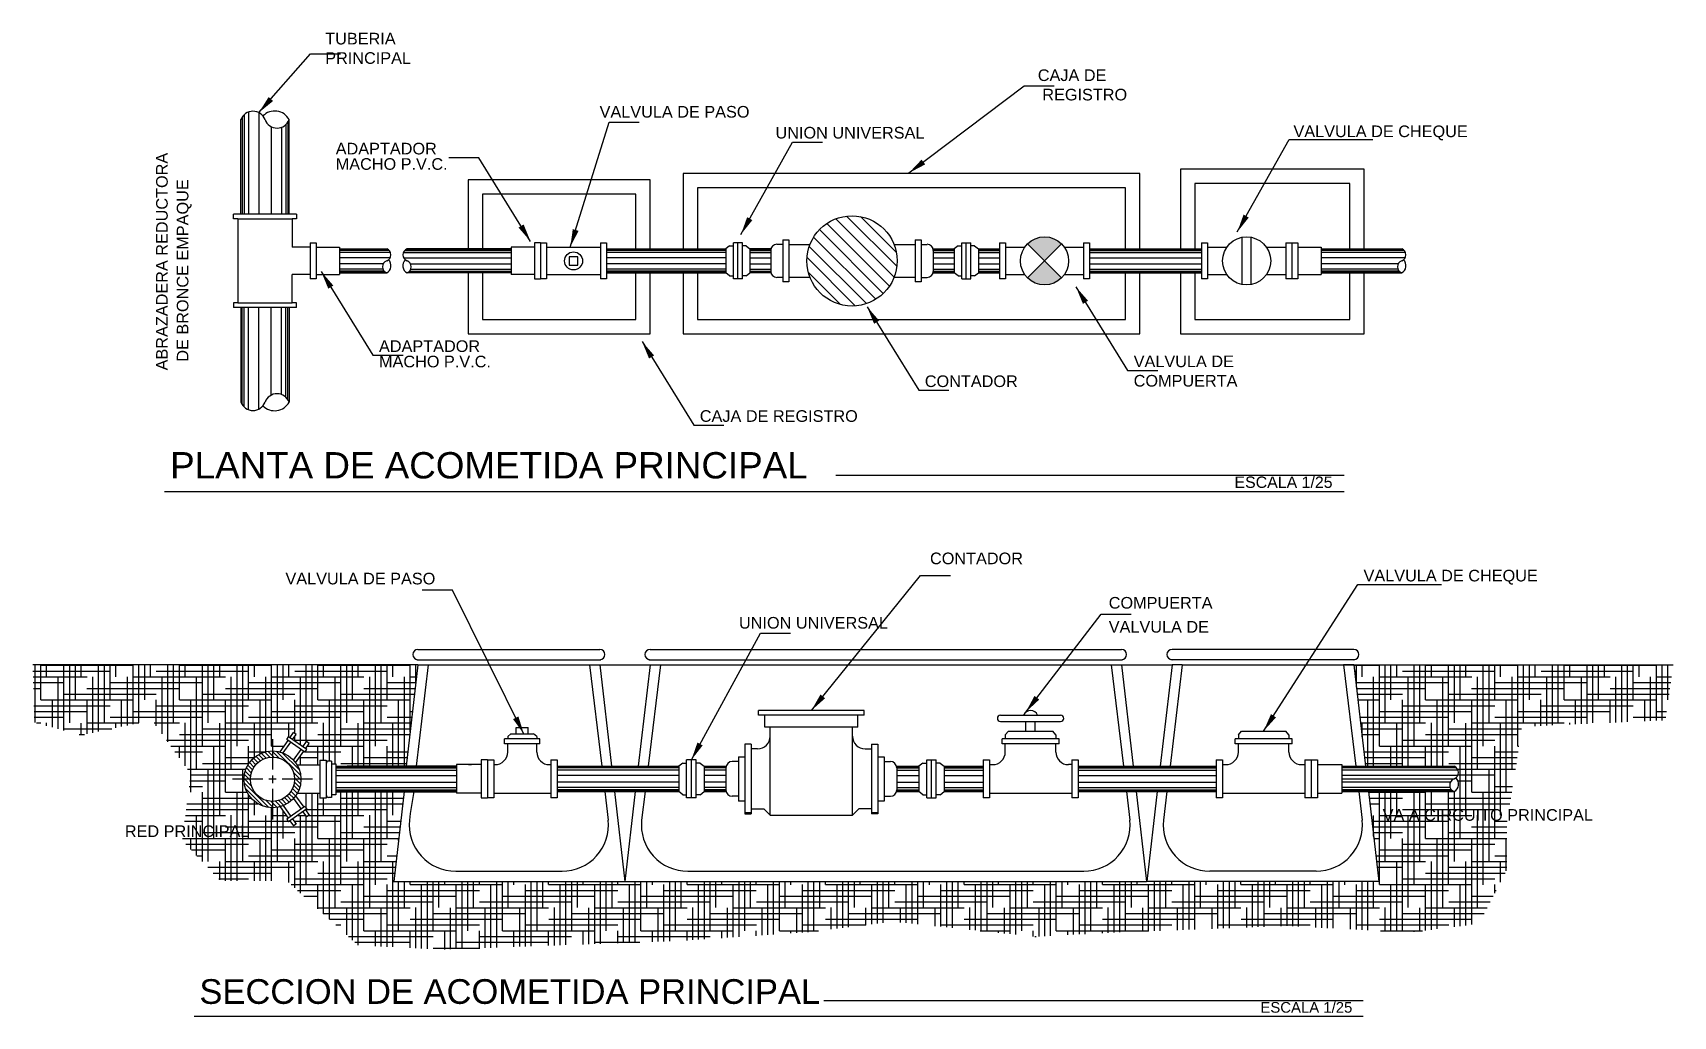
# Model space of a CAD drawing. Header units: inches. Extents: x -9 to 337, y -247 to 209.
# Drawn here: x 77.263 to 81.776, y -138.71 to -136.006 of the extents above; entities that cross this region are included whole.
import ezdxf

# ---------------------------------------------------------------- set-up
doc = ezdxf.new("R2010")
doc.units = ezdxf.units.IN
doc.header["$MEASUREMENT"] = 0
doc.linetypes.add('ACAD_ISO08W100', pattern=[36, 24, -3, 6, -3])
for name, color, linetype in [('ACCESORIOS', 4, 'Continuous'), ('ASCIURADO', 7, 'Continuous'), ('DET.AGUA', 4, 'Continuous'), ('INDICACIONES', 7, 'Continuous'), ('M', 3, 'Continuous'), ('TEXT', 2, 'Continuous'), ('TUBERIA', 3, 'Continuous')]:
    doc.layers.add(name, color=color, linetype=linetype)
doc.styles.add('ARIAL', font='arial.ttf', dxfattribs={"height": 0.14})
doc.styles.add('ROMANS', font='ROMANS.SHX')
doc.styles.add('SUBTITULOS', font='arial.ttf')
doc.dimstyles.new('80E12.5', dxfattribs={"dimtxt": 0.025, "dimasz": 0.05, "dimexe": 0.025, "dimexo": 0.025, "dimgap": 0.0075, "dimtad": 0, "dimtih": 1, "dimtoh": 1, "dimzin": 1, "dimdsep": 46, "dimtxsty": 'ROMANS', "dimblk": 'ARCHTICK', "dimcen": 0.025, "dimclrd": 1, "dimclre": 1, "dimclrt": 2, "dimaunit": 1, "dimazin": 0, "dimtfac": 1, "dimtmove": 1, "dimatfit": 2, "dimfxl": 1, "dimlwd": -1, "dimlwe": -1, "dimarcsym": 0})

# ---------------------------------------------------------------- blocks, each defined once
blk = doc.blocks.new('_ArchTick')
at = {"color": 0, "linetype": 'ByBlock', "const_width": 0.15}
blk.add_lwpolyline([(-0.5, -0.5), (0.5, 0.5)], dxfattribs=at)

msp = doc.modelspace()

# ---------------------------------------------------------------- hatches: boundary and pattern name
at = {"layer": 'ASCIURADO'}
h = msp.add_hatch(dxfattribs=at)
h.set_pattern_fill('ANSI31', color=1, scale=0.008276, style=0)
h.set_pattern_definition([(135, (276.820214, -387.78457), (0.0185800726, 0.0185800726), [])])
h.paths.add_polyline_path([(79.641, -136.633, 1), (79.3928, -136.633, 1)])
h = msp.add_hatch(color=256, dxfattribs=at)
h.paths.add_polyline_path([(80.0934, -136.5862), (80.0466, -136.633), (79.9997, -136.5862, -0.414214)])
h.paths.add_polyline_path([(79.9997, -136.6798), (80.0466, -136.633), (80.0934, -136.6798, -0.414214)])
h = msp.add_hatch(dxfattribs=at)
h.set_pattern_fill('ANSI31', color=1, scale=0.002611, style=0)
h.set_pattern_definition([(135, (287.328329, -399.107453), (0.00586118398, 0.00586118398), [])])
h.paths.add_polyline_path([(77.844, -138.0588, -1), (78.0007, -138.0588, -1)])
h.paths.add_polyline_path([(77.8614, -138.0588, -1), (77.9833, -138.0588, -1)], flags=16)
at = {"layer": 'M'}
h = msp.add_hatch(dxfattribs=at)
h.set_pattern_fill('HOUND', color=1, scale=0.01, style=0)
h.set_pattern_definition([(0, (-217.989966, -202.991526), (0.0635, 0.015875), [0.254, -0.127]), (90, (-217.989966, -202.991526), (-0.015875, -0.0635), [0.254, -0.127])])
h.paths.add_polyline_path([(81.1736, -138.0229, -0.582277), (81.1789, -138.0547, -0.504072), (81.1736, -138.0926), (80.9379, -138.0926), (80.9667, -138.3401), (80.3281, -138.3401), (79.9591, -138.3401), (78.892, -138.3401), (78.2562, -138.3401), (78.2848, -138.0946), (78.0966, -138.0946), (78.0966, -138.1014), (78.0844, -138.1014), (78.0844, -138.1087), (78.0773, -138.1087, -0.414214), (78.0703, -138.1016), (78.0703, -138.111), (78.0529, -138.111), (78.0529, -138.0979), (77.9902, -138.0979, -0.024129), (77.9861, -138.1043), (78.0082, -138.1358), (78.0117, -138.1333), (78.0167, -138.1405), (78.0132, -138.143), (78.0232, -138.1572), (78.016, -138.1622), (78.006, -138.1479), (77.9775, -138.1679), (77.9875, -138.1822), (77.9804, -138.1872), (77.9704, -138.1729), (77.9668, -138.1754), (77.9618, -138.1683), (77.9654, -138.1658), (77.9433, -138.1342, -0.496017), (77.844, -138.0588, -0.496017), (77.9433, -137.9833), (77.9654, -137.9517), (77.9618, -137.9493), (77.9668, -137.9421), (77.9704, -137.9446), (77.9804, -137.9304), (77.9875, -137.9354), (77.9775, -137.9496), (78.006, -137.9696), (78.016, -137.9553), (78.0232, -137.9603), (78.0132, -137.9746), (78.0167, -137.9771), (78.0117, -137.9842), (78.0082, -137.9817), (77.9861, -138.0132, -0.024129), (77.9902, -138.0196), (78.0529, -138.0196), (78.0529, -138.0065), (78.0703, -138.0065), (78.0703, -138.0159, -0.414214), (78.0773, -138.0089), (78.0844, -138.0089), (78.0844, -138.0161), (78.0966, -138.0161), (78.0966, -138.0229), (78.2902, -138.0229), (78.3227, -137.7441), (77.2629, -137.7441), (77.2669, -137.9022), (77.3966, -137.9375), (77.5912, -137.8963), (77.6974, -138.0436), (77.6738, -138.2263), (77.78, -138.3383), (77.9628, -138.3383), (78.1574, -138.5151), (78.3874, -138.5269), (79.042, -138.5033), (79.3899, -138.4797), (79.6317, -138.4503), (80.0209, -138.4915), (80.2509, -138.4797), (80.7109, -138.462), (81.053, -138.4797), (81.2417, -138.4561), (81.3184, -138.3088), (81.3184, -138.1792), (81.3478, -137.9965), (81.3596, -137.914), (81.7548, -137.8963), (81.7764, -137.7441), (80.8974, -137.7441), (80.9298, -138.0229)])
h.paths.add_polyline_path([(77.3797, -138.2286), (77.8382, -138.2286), (77.8382, -138.1666), (77.3797, -138.1666)], flags=25)
h.paths.add_polyline_path([(80.9667, -138.1839), (81.7108, -138.1839), (81.7108, -138.1218), (80.9667, -138.1218)], flags=24)

# ---------------------------------------------------------------- linework, layer by layer
at = {"color": 1}
for p, q in [((77.9224, -137.9485), (77.9224, -138.0323)), ((77.8959, -138.0588), (77.8121, -138.0588)), ((77.9328, -138.0588), (77.9119, -138.0588)), ((77.9224, -138.0483), (77.9224, -138.0692)), ((78.0326, -138.0588), (77.9488, -138.0588)), ((77.9224, -138.0852), (77.9224, -138.169))]:
    msp.add_line(p, q, dxfattribs=at)
at = {"color": 1, "linetype": 'ACAD_ISO08W100'}
msp.add_line((80.8648, -138.0577), (81.1736, -138.0577), dxfattribs=at)
at = {"color": 2}
for points in [[(80.3089, -136.5999), (80.3089, -136.3924), (79.0523, -136.3924), (79.0523, -136.5999)], [(80.9265, -136.5999), (80.9265, -136.3806), (80.4206, -136.3806), (80.4206, -136.5999)], [(78.9611, -136.5999), (78.9611, -136.4101), (78.4611, -136.4101), (78.4611, -136.5999)], [(80.2695, -136.5999), (80.2695, -136.4318), (79.0917, -136.4318), (79.0917, -136.5999)], [(80.8871, -136.5999), (80.8871, -136.42), (80.46, -136.42), (80.46, -136.5999)], [(78.9217, -136.5999), (78.9217, -136.4495), (78.5005, -136.4495), (78.5005, -136.5999)], [(78.4611, -136.6661), (78.4611, -136.8332), (78.9611, -136.8332), (78.9611, -136.6661)], [(78.5005, -136.6661), (78.5005, -136.7938), (78.9217, -136.7938), (78.9217, -136.6661)], [(79.0523, -136.6661), (79.0523, -136.8332), (80.3089, -136.8332), (80.3089, -136.6661)], [(79.0917, -136.6661), (79.0917, -136.7938), (80.2695, -136.7938), (80.2695, -136.6661)], [(80.4206, -136.6661), (80.4206, -136.8332), (80.9265, -136.8332), (80.9265, -136.6661)], [(80.46, -136.6661), (80.46, -136.7938), (80.8871, -136.7938), (80.8871, -136.6661)]]:
    msp.add_lwpolyline(points, dxfattribs=at)
at = {"layer": 'ACCESORIOS'}
for p, q in [((77.9887, -136.5047), (77.8149, -136.5047)), ((77.8149, -136.5171), (77.8149, -136.5047)), ((77.8273, -136.5171), (77.8149, -136.5171)), ((77.8273, -136.5171), (77.8273, -136.7488)), ((77.9762, -136.5171), (77.9762, -136.5957)), ((77.9887, -136.5171), (77.9762, -136.5171)), ((77.9887, -136.5047), (77.9887, -136.5171)), ((79.3265, -136.575), (79.3265, -136.6909)), ((79.3265, -136.575), (79.3431, -136.575)), ((79.3431, -136.575), (79.3431, -136.6909)), ((79.6907, -136.575), (79.7072, -136.575)), ((79.6907, -136.575), (79.6907, -136.6909)), ((79.7072, -136.575), (79.7072, -136.6909)), ((80.5903, -136.6992), (80.5903, -136.5668)), ((80.6151, -136.6992), (80.6151, -136.5668)), ((78.0259, -136.5957), (77.9762, -136.5957)), ((78.0259, -136.5833), (78.0425, -136.5833)), ((78.0259, -136.5833), (78.0259, -136.5957)), ((78.0425, -136.5833), (78.0425, -136.6826)), ((78.0425, -136.5957), (78.1065, -136.5957)), ((78.1065, -136.5957), (78.1065, -136.6702)), ((78.579, -136.5957), (78.579, -136.6702)), ((78.643, -136.5957), (78.579, -136.5957)), ((78.6596, -136.5833), (78.643, -136.5833)), ((78.643, -136.5833), (78.643, -136.6826)), ((78.6596, -136.5833), (78.6761, -136.5833)), ((78.6596, -136.5833), (78.6596, -136.6826)), ((78.6596, -136.5833), (78.6596, -136.6826)), ((78.6761, -136.5833), (78.6761, -136.6826)), ((78.6761, -136.5957), (78.8251, -136.5957)), ((78.8251, -136.5833), (78.8417, -136.5833)), ((78.8251, -136.5833), (78.8251, -136.6826)), ((78.8417, -136.5833), (78.8417, -136.6826)), ((79.1802, -136.5916), (79.1699, -136.5999)), ((79.1699, -136.5999), (79.1699, -136.6661)), ((79.1802, -136.5916), (79.1906, -136.5916)), ((79.1906, -136.6826), (79.1906, -136.5833)), ((79.2154, -136.5833), (79.1906, -136.5833)), ((79.203, -136.6826), (79.203, -136.5833)), ((79.2154, -136.6826), (79.2154, -136.5833)), ((79.2258, -136.5916), (79.2154, -136.5916)), ((79.2258, -136.5916), (79.2361, -136.5999)), ((79.2361, -136.5999), (79.2361, -136.6661)), ((79.2934, -136.604), (79.2934, -136.6619)), ((79.3265, -136.5875), (79.31, -136.5875)), ((79.3431, -136.5875), (79.4014, -136.5875)), ((79.6324, -136.5875), (79.6907, -136.5875)), ((79.7072, -136.5875), (79.7238, -136.5875)), ((79.7403, -136.604), (79.7403, -136.6619)), ((79.8086, -136.5916), (79.7983, -136.5999)), ((79.7983, -136.5999), (79.7983, -136.6661)), ((79.8086, -136.5916), (79.819, -136.5916)), ((79.819, -136.5833), (79.8438, -136.5833)), ((79.819, -136.6826), (79.819, -136.5833)), ((79.8314, -136.6826), (79.8314, -136.5833)), ((79.8438, -136.6826), (79.8438, -136.5833)), ((79.8541, -136.5916), (79.8438, -136.5916)), ((79.8541, -136.5916), (79.8645, -136.5999)), ((79.8645, -136.5999), (79.8645, -136.6661)), ((79.9224, -136.5833), (79.9224, -136.6826)), ((79.9224, -136.5833), (79.939, -136.5833)), ((79.939, -136.5833), (79.939, -136.6826)), ((79.939, -136.5957), (79.9918, -136.5957)), ((80.1013, -136.5957), (80.1541, -136.5957)), ((80.1541, -136.5833), (80.1541, -136.6826)), ((80.1541, -136.5833), (80.1707, -136.5833)), ((80.1707, -136.5833), (80.1707, -136.6826)), ((80.4786, -136.5833), (80.4951, -136.5833)), ((80.4786, -136.5833), (80.4786, -136.6826)), ((80.4951, -136.5833), (80.4951, -136.6826)), ((80.4951, -136.5957), (80.548, -136.5957)), ((80.6575, -136.5957), (80.7103, -136.5957)), ((80.7103, -136.5833), (80.7269, -136.5833)), ((80.7103, -136.5833), (80.7103, -136.6826)), ((80.7269, -136.5833), (80.7269, -136.6826)), ((80.7269, -136.5833), (80.7434, -136.5833)), ((80.7269, -136.5833), (80.7269, -136.6826)), ((80.7434, -136.5833), (80.7434, -136.6826)), ((80.7434, -136.5957), (80.8074, -136.5957)), ((80.8074, -136.5957), (80.8074, -136.6702)), ((77.9762, -136.7488), (77.9762, -136.6702)), ((78.0259, -136.6702), (77.9762, -136.6702)), ((78.0259, -136.6702), (78.0259, -136.6826)), ((78.0425, -136.6702), (78.1065, -136.6702)), ((78.643, -136.6702), (78.579, -136.6702)), ((78.6761, -136.6702), (78.8251, -136.6702)), ((79.1802, -136.6744), (79.1699, -136.6661)), ((79.2258, -136.6744), (79.2361, -136.6661)), ((79.8086, -136.6744), (79.7983, -136.6661)), ((79.8541, -136.6744), (79.8645, -136.6661)), ((79.939, -136.6702), (79.9918, -136.6702)), ((80.1013, -136.6702), (80.1541, -136.6702)), ((80.4951, -136.6702), (80.548, -136.6702)), ((80.6575, -136.6702), (80.7103, -136.6702)), ((80.7434, -136.6702), (80.8074, -136.6702)), ((78.0425, -136.6826), (78.0259, -136.6826)), ((78.643, -136.6826), (78.6596, -136.6826)), ((78.6761, -136.6826), (78.6596, -136.6826)), ((78.8417, -136.6826), (78.8251, -136.6826)), ((79.1802, -136.6744), (79.1906, -136.6744)), ((79.2154, -136.6826), (79.1906, -136.6826)), ((79.2258, -136.6744), (79.2154, -136.6744)), ((79.3265, -136.6785), (79.31, -136.6785)), ((79.3431, -136.6909), (79.3265, -136.6909)), ((79.4014, -136.6785), (79.3431, -136.6785)), ((79.6907, -136.6785), (79.6324, -136.6785)), ((79.7072, -136.6909), (79.6907, -136.6909)), ((79.7072, -136.6785), (79.7238, -136.6785)), ((79.8086, -136.6744), (79.819, -136.6744)), ((79.819, -136.6826), (79.8438, -136.6826)), ((79.8541, -136.6744), (79.8438, -136.6744)), ((79.939, -136.6826), (79.9224, -136.6826)), ((80.1707, -136.6826), (80.1541, -136.6826)), ((80.4951, -136.6826), (80.4786, -136.6826)), ((80.7269, -136.6826), (80.7103, -136.6826)), ((80.7434, -136.6826), (80.7269, -136.6826)), ((77.8273, -136.7488), (77.8149, -136.7488)), ((77.8149, -136.7488), (77.8149, -136.7612)), ((77.9887, -136.7488), (77.9762, -136.7488)), ((77.9887, -136.7612), (77.9887, -136.7488)), ((77.9887, -136.7612), (77.8149, -136.7612)), ((79.9256, -137.8826), (80.0909, -137.8826)), ((79.9256, -137.9), (80.0909, -137.9)), ((79.9386, -137.9369), (79.9473, -137.9261)), ((79.9473, -137.9261), (80.0692, -137.9261)), ((79.9952, -137.9261), (79.9952, -137.9)), ((80.0213, -137.9261), (80.0213, -137.9)), ((80.0779, -137.9369), (80.0692, -137.9261)), ((80.5799, -137.9369), (80.5886, -137.9261)), ((80.5886, -137.9261), (80.7104, -137.9261)), ((80.7192, -137.9369), (80.7104, -137.9261)), ((80.0866, -137.9478), (79.9299, -137.9478)), ((79.9299, -137.9609), (79.9299, -137.9478)), ((80.0866, -137.9609), (79.9299, -137.9609)), ((79.9386, -137.9369), (79.9386, -137.9478)), ((79.9386, -137.9838), (79.9386, -137.9609)), ((80.0779, -137.9369), (80.0779, -137.9478)), ((80.0779, -137.9838), (80.0779, -137.9609)), ((80.0866, -137.9609), (80.0866, -137.9478)), ((80.5712, -137.9609), (80.5712, -137.9478)), ((80.7279, -137.9478), (80.5712, -137.9478)), ((80.7279, -137.9609), (80.5712, -137.9609)), ((80.5799, -137.9369), (80.5799, -137.9478)), ((80.5799, -137.9838), (80.5799, -137.9609)), ((80.7192, -137.9369), (80.7192, -137.9478)), ((80.7192, -137.9838), (80.7192, -137.9609)), ((80.7279, -137.9609), (80.7279, -137.9478)), ((78.0529, -138.0196), (77.9902, -138.0196)), ((78.0529, -138.0065), (78.0703, -138.0065)), ((78.0529, -138.0065), (78.0529, -138.0196)), ((78.0703, -138.0065), (78.0703, -138.111)), ((79.051, -138.0142), (79.0401, -138.0229)), ((79.0401, -138.0229), (79.0401, -138.0926)), ((79.051, -138.0142), (79.0619, -138.0142)), ((79.0619, -138.11), (79.0619, -138.0055)), ((79.088, -138.0055), (79.0619, -138.0055)), ((79.0749, -138.11), (79.0749, -138.0055)), ((79.088, -138.11), (79.088, -138.0055)), ((79.0989, -138.0142), (79.088, -138.0142)), ((79.0989, -138.0142), (79.1097, -138.0229)), ((79.1097, -138.0229), (79.1097, -138.0926)), ((79.7118, -138.0142), (79.7009, -138.0229)), ((79.7009, -138.0229), (79.7009, -138.0926)), ((79.7118, -138.0142), (79.7226, -138.0142)), ((79.7226, -138.0055), (79.7487, -138.0055)), ((79.7226, -138.11), (79.7226, -138.0055)), ((79.7357, -138.11), (79.7357, -138.0055)), ((79.7487, -138.11), (79.7487, -138.0055)), ((79.7596, -138.0142), (79.7487, -138.0142)), ((79.7596, -138.0142), (79.7705, -138.0229)), ((79.7705, -138.0229), (79.7705, -138.0926)), ((79.8777, -138.0055), (79.8777, -138.11)), ((79.8777, -138.0055), (79.8951, -138.0055)), ((79.8951, -138.0055), (79.8951, -138.11)), ((79.8951, -138.0186), (79.9038, -138.0186)), ((80.1214, -138.0186), (80.1127, -138.0186)), ((80.1214, -138.0055), (80.1214, -138.11)), ((80.1214, -138.0055), (80.1388, -138.0055)), ((80.1388, -138.0055), (80.1388, -138.11)), ((80.519, -138.0055), (80.5364, -138.0055)), ((80.519, -138.0055), (80.519, -138.11)), ((80.5364, -138.0055), (80.5364, -138.11)), ((80.5364, -138.0186), (80.5451, -138.0186)), ((80.754, -138.0186), (80.7627, -138.0186)), ((80.7627, -138.0055), (80.7801, -138.0055)), ((80.7627, -138.0055), (80.7627, -138.11)), ((80.7801, -138.0055), (80.7801, -138.11)), ((80.7801, -138.0055), (80.7975, -138.0055)), ((80.7801, -138.0055), (80.7801, -138.11)), ((80.7975, -138.0055), (80.7975, -138.11)), ((80.7975, -138.0186), (80.8648, -138.0186)), ((80.8648, -138.0186), (80.8648, -138.0969)), ((78.0529, -138.0979), (77.9902, -138.0979)), ((78.0529, -138.0979), (78.0529, -138.111)), ((78.0703, -138.111), (78.0529, -138.111)), ((79.051, -138.1013), (79.0401, -138.0926)), ((79.051, -138.1013), (79.0619, -138.1013)), ((79.088, -138.11), (79.0619, -138.11)), ((79.0989, -138.1013), (79.088, -138.1013)), ((79.0989, -138.1013), (79.1097, -138.0926)), ((79.7118, -138.1013), (79.7009, -138.0926)), ((79.7118, -138.1013), (79.7226, -138.1013)), ((79.7226, -138.11), (79.7487, -138.11)), ((79.7596, -138.1013), (79.7487, -138.1013)), ((79.7596, -138.1013), (79.7705, -138.0926)), ((79.8951, -138.11), (79.8777, -138.11)), ((79.8951, -138.0969), (80.1214, -138.0969)), ((80.1388, -138.11), (80.1214, -138.11)), ((80.5364, -138.11), (80.519, -138.11)), ((80.5364, -138.0969), (80.7627, -138.0969)), ((80.7801, -138.11), (80.7627, -138.11)), ((80.7975, -138.11), (80.7801, -138.11)), ((80.7975, -138.0969), (80.8648, -138.0969))]:
    msp.add_line(p, q, dxfattribs=at)
at = {"layer": 'ACCESORIOS', "color": 1}
for p, q in [((77.8273, -136.5171), (77.9762, -136.5171)), ((78.0259, -136.5957), (78.0259, -136.6702)), ((77.8273, -136.7488), (77.9762, -136.7488)), ((78.0529, -138.0196), (78.0529, -138.0979))]:
    msp.add_line(p, q, dxfattribs=at)
at = {"layer": 'ACCESORIOS', "color": 4}
for p, q in [((79.5503, -137.8697), (79.2597, -137.8697)), ((79.2597, -137.8828), (79.2597, -137.8697)), ((79.5503, -137.8828), (79.2597, -137.8828)), ((79.2771, -137.9159), (79.2771, -137.8828)), ((79.5329, -137.9159), (79.5329, -137.8828)), ((79.5503, -137.8828), (79.5503, -137.8697)), ((78.5695, -137.9409), (78.5782, -137.9334)), ((78.5782, -137.9334), (78.6408, -137.9334)), ((78.593, -137.916), (78.626, -137.916)), ((78.593, -137.9334), (78.593, -137.916)), ((78.626, -137.9334), (78.626, -137.916)), ((78.6495, -137.9409), (78.6408, -137.9334)), ((79.5329, -137.9159), (79.2771, -137.9159)), ((79.2919, -138.1578), (79.2919, -137.9159)), ((79.2919, -137.9403), (79.2919, -137.9159)), ((79.5181, -138.1578), (79.5181, -137.9159)), ((79.5181, -137.9403), (79.5181, -137.9159)), ((78.6582, -137.9478), (78.5608, -137.9478)), ((78.5608, -137.9609), (78.5608, -137.9478)), ((78.6582, -137.9609), (78.5608, -137.9609)), ((78.5695, -137.9409), (78.5695, -137.9478)), ((78.5695, -137.9838), (78.5695, -137.9609)), ((78.6495, -137.9409), (78.6495, -137.9478)), ((78.6495, -137.9838), (78.6495, -137.9609)), ((78.6582, -137.9609), (78.6582, -137.9478)), ((79.2222, -137.962), (79.2222, -138.1535)), ((79.2397, -137.962), (79.2222, -137.962)), ((79.2397, -137.962), (79.2397, -138.1535)), ((79.2571, -137.9751), (79.2397, -137.9751)), ((79.5529, -137.9751), (79.5703, -137.9751)), ((79.5703, -137.962), (79.5877, -137.962)), ((79.5703, -137.962), (79.5703, -138.1535)), ((79.5877, -137.962), (79.5877, -138.1535)), ((78.5138, -138.0055), (78.4964, -138.0055)), ((78.4964, -138.0055), (78.4964, -138.11)), ((78.5138, -138.0055), (78.5312, -138.0055)), ((78.5138, -138.0055), (78.5138, -138.11)), ((78.5138, -138.0055), (78.5138, -138.11)), ((78.5312, -138.0055), (78.5312, -138.11)), ((78.5312, -138.0186), (78.5347, -138.0186)), ((78.6843, -138.0186), (78.6878, -138.0186)), ((78.6878, -138.0055), (78.7052, -138.0055)), ((78.6878, -138.0055), (78.6878, -138.11)), ((78.7052, -138.0055), (78.7052, -138.11)), ((79.2048, -138.0099), (79.1874, -138.0099)), ((79.2048, -137.9968), (79.2048, -138.1187)), ((79.2048, -137.9968), (79.2222, -137.9968)), ((79.5877, -137.9968), (79.6052, -137.9968)), ((79.6052, -137.9968), (79.6052, -138.1187)), ((79.6052, -138.0099), (79.6226, -138.0099)), ((79.17, -138.0273), (79.17, -138.0882)), ((79.64, -138.0273), (79.64, -138.0882)), ((78.4964, -138.11), (78.5138, -138.11)), ((78.5312, -138.11), (78.5138, -138.11)), ((78.5312, -138.0969), (78.6878, -138.0969)), ((78.7052, -138.11), (78.6878, -138.11)), ((79.2048, -138.1056), (79.1874, -138.1056)), ((79.6052, -138.1056), (79.6226, -138.1056)), ((79.2222, -138.1187), (79.2048, -138.1187)), ((79.2222, -138.1499), (79.2397, -138.1499)), ((79.2222, -138.1535), (79.2397, -138.1535)), ((79.2397, -138.1404), (79.2745, -138.1404)), ((79.2919, -138.1578), (79.2745, -138.1404)), ((79.2919, -138.1578), (79.5181, -138.1578)), ((79.5181, -138.1578), (79.5355, -138.1404)), ((79.5703, -138.1404), (79.5355, -138.1404)), ((79.5703, -138.1499), (79.5877, -138.1499)), ((79.5877, -138.1535), (79.5703, -138.1535)), ((79.6052, -138.1187), (79.5877, -138.1187))]:
    msp.add_line(p, q, dxfattribs=at)
at = {"layer": 'ACCESORIOS', "color": 2}
for p, q in [((78.429, -138.0186), (78.429, -138.0969)), ((78.4964, -138.0186), (78.429, -138.0186)), ((78.4615, -138.0186), (78.4702, -138.0186)), ((78.4964, -138.0969), (78.429, -138.0969))]:
    msp.add_line(p, q, dxfattribs=at)
at = {"layer": 'ACCESORIOS', "color": 7}
msp.add_lwpolyline([(78.7622, -136.6446), (78.7622, -136.6214), (78.739, -136.6214), (78.739, -136.6446)], close=True, dxfattribs=at)
at = {"layer": 'ACCESORIOS'}
for centre, radius in [((79.5169, -136.633), 0.1241), ((80.0466, -136.633), 0.0662), ((80.6027, -136.633), 0.0662)]:
    msp.add_circle(centre, radius, dxfattribs=at)
at = {"layer": 'ACCESORIOS', "color": 7}
msp.add_circle((78.7506, -136.633), 0.0248, dxfattribs=at)
at = {"layer": 'ACCESORIOS', "color": 1}
for radius in [0.0783, 0.0609]:
    msp.add_circle((77.9224, -138.0588), radius, dxfattribs=at)
at = {"layer": 'ACCESORIOS'}
for centre, radius, start, end in [((79.31, -136.604), 0.0166, 90, 180), ((79.7238, -136.604), 0.0166, 0, 90), ((79.31, -136.6619), 0.0166, 180, 270), ((79.7238, -136.6619), 0.0166, 270, 0), ((79.9256, -137.8913), 0.0087, 90, 270), ((80.0083, -137.8896), 0.0204, 20.1902, 159.8098), ((80.0909, -137.8913), 0.0087, 270, 90), ((79.9038, -137.9838), 0.0348, 270, 0), ((80.1127, -137.9838), 0.0348, 180, 270), ((80.5451, -137.9838), 0.0348, 270, 0), ((80.754, -137.9838), 0.0348, 180, 270)]:
    msp.add_arc(centre, radius, start, end, dxfattribs=at)
at = {"layer": 'ACCESORIOS', "color": 4}
for centre, radius, start, end in [((79.2571, -137.9403), 0.0348, 270, 0), ((79.5529, -137.9403), 0.0348, 180, 270), ((78.5347, -137.9838), 0.0348, 270, 0), ((78.6843, -137.9838), 0.0348, 180, 270), ((79.1874, -138.0273), 0.0174, 90, 180), ((79.6226, -138.0273), 0.0174, 0, 90), ((79.1874, -138.0882), 0.0174, 180, 270), ((79.6226, -138.0882), 0.0174, 270, 0)]:
    msp.add_arc(centre, radius, start, end, dxfattribs=at)
at = {"layer": 'ASCIURADO', "color": 1}
for p, q in [((77.8389, -136.2378), (77.8389, -136.5047)), ((77.8443, -136.2311), (77.8443, -136.5047)), ((77.8562, -136.2237), (77.8562, -136.5047)), ((77.8848, -136.2253), (77.8848, -136.5047)), ((77.9187, -136.2637), (77.9187, -136.5047)), ((77.9592, -136.2579), (77.9592, -136.5047)), ((77.9647, -136.2512), (77.9647, -136.5047)), ((77.9474, -136.2654), (77.9474, -136.5047)), ((78.2399, -136.6015), (78.1065, -136.6015)), ((78.2433, -136.6043), (78.1065, -136.6043)), ((78.247, -136.6102), (78.1065, -136.6102)), ((78.2462, -136.6245), (78.1065, -136.6245)), ((78.2822, -136.6102), (78.579, -136.6102)), ((78.283, -136.6245), (78.579, -136.6245)), ((78.2859, -136.6043), (78.579, -136.6043)), ((78.2893, -136.6015), (78.579, -136.6015)), ((79.1251, -136.6015), (78.8417, -136.6015)), ((79.1251, -136.6043), (78.8417, -136.6043)), ((79.1251, -136.6102), (78.8417, -136.6102)), ((79.1251, -136.6245), (78.8417, -136.6245)), ((79.1699, -136.6015), (79.1251, -136.6015)), ((79.1699, -136.6043), (79.1251, -136.6043)), ((79.1699, -136.6102), (79.1251, -136.6102)), ((79.1699, -136.6245), (79.1251, -136.6245)), ((79.2361, -136.6015), (79.294, -136.6015)), ((79.2361, -136.6043), (79.294, -136.6043)), ((79.2361, -136.6102), (79.294, -136.6102)), ((79.2361, -136.6245), (79.294, -136.6245)), ((79.7402, -136.6015), (79.7983, -136.6015)), ((79.7403, -136.6043), (79.7983, -136.6043)), ((79.7403, -136.6102), (79.7983, -136.6102)), ((79.7403, -136.6245), (79.7983, -136.6245)), ((79.8645, -136.6015), (79.9224, -136.6015)), ((79.8645, -136.6043), (79.9224, -136.6043)), ((79.8645, -136.6102), (79.9224, -136.6102)), ((79.8645, -136.6245), (79.9224, -136.6245)), ((80.1707, -136.6015), (80.4786, -136.6015)), ((80.1707, -136.6043), (80.4786, -136.6043)), ((80.1707, -136.6102), (80.4786, -136.6102)), ((80.1707, -136.6245), (80.4786, -136.6245)), ((81.0327, -136.6015), (80.8074, -136.6015)), ((81.036, -136.6043), (80.8074, -136.6043)), ((81.0397, -136.6102), (80.8074, -136.6102)), ((81.0389, -136.6245), (80.8074, -136.6245)), ((78.227, -136.6414), (78.1065, -136.6414)), ((78.2261, -136.6558), (78.1065, -136.6558)), ((78.2299, -136.6617), (78.1065, -136.6617)), ((78.2332, -136.6644), (78.1065, -136.6644)), ((78.296, -136.6644), (78.579, -136.6644)), ((78.2993, -136.6617), (78.579, -136.6617)), ((78.3022, -136.6414), (78.579, -136.6414)), ((78.303, -136.6558), (78.579, -136.6558)), ((79.1251, -136.6414), (78.8417, -136.6414)), ((79.1251, -136.6558), (78.8417, -136.6558)), ((79.1251, -136.6617), (78.8417, -136.6617)), ((79.1251, -136.6644), (78.8417, -136.6644)), ((79.1699, -136.6414), (79.1251, -136.6414)), ((79.1699, -136.6558), (79.1251, -136.6558)), ((79.1699, -136.6617), (79.1251, -136.6617)), ((79.1699, -136.6644), (79.1251, -136.6644)), ((79.2361, -136.6414), (79.294, -136.6414)), ((79.2361, -136.6558), (79.294, -136.6558)), ((79.2361, -136.6617), (79.294, -136.6617)), ((79.2361, -136.6644), (79.294, -136.6644)), ((79.7402, -136.6644), (79.7983, -136.6644)), ((79.7403, -136.6414), (79.7983, -136.6414)), ((79.7403, -136.6558), (79.7983, -136.6558)), ((79.7403, -136.6617), (79.7983, -136.6617)), ((79.8645, -136.6414), (79.9224, -136.6414)), ((79.8645, -136.6558), (79.9224, -136.6558)), ((79.8645, -136.6617), (79.9224, -136.6617)), ((79.8645, -136.6644), (79.9224, -136.6644)), ((80.1707, -136.6414), (80.4786, -136.6414)), ((80.1707, -136.6558), (80.4786, -136.6558)), ((80.1707, -136.6617), (80.4786, -136.6617)), ((80.1707, -136.6644), (80.4786, -136.6644)), ((81.0197, -136.6414), (80.8074, -136.6414)), ((81.0189, -136.6558), (80.8074, -136.6558)), ((81.0226, -136.6617), (80.8074, -136.6617)), ((81.0259, -136.6644), (80.8074, -136.6644)), ((77.8389, -137.0282), (77.8389, -136.7612)), ((77.8443, -137.0348), (77.8443, -136.7612)), ((77.8562, -137.0423), (77.8562, -136.7612)), ((77.8848, -137.0406), (77.8848, -136.7612)), ((77.9187, -137.0022), (77.9187, -136.7612)), ((77.9474, -137.0006), (77.9474, -136.7612)), ((77.9592, -137.008), (77.9592, -136.7612)), ((77.9647, -137.0147), (77.9647, -136.7612)), ((78.0966, -138.0247), (78.429, -138.0247)), ((78.0966, -138.0275), (78.429, -138.0275)), ((78.0966, -138.0338), (78.429, -138.0338)), ((78.0966, -138.0488), (78.429, -138.0488)), ((78.0966, -138.0666), (78.429, -138.0666)), ((79.0401, -138.0247), (78.7052, -138.0247)), ((79.0401, -138.0275), (78.7052, -138.0275)), ((79.0401, -138.0338), (78.7052, -138.0338)), ((79.0401, -138.0488), (78.7052, -138.0488)), ((79.0401, -138.0666), (78.7052, -138.0666)), ((79.1702, -138.0247), (79.1097, -138.0247)), ((79.17, -138.0275), (79.1097, -138.0275)), ((79.17, -138.0338), (79.1097, -138.0338)), ((79.17, -138.0488), (79.1097, -138.0488)), ((79.17, -138.0666), (79.1097, -138.0666)), ((79.6398, -138.0247), (79.7009, -138.0247)), ((79.64, -138.0275), (79.7009, -138.0275)), ((79.64, -138.0338), (79.7009, -138.0338)), ((79.64, -138.0488), (79.7009, -138.0488)), ((79.64, -138.0666), (79.7009, -138.0666)), ((79.7705, -138.0247), (79.8777, -138.0247)), ((79.7705, -138.0275), (79.8777, -138.0275)), ((79.7705, -138.0338), (79.8777, -138.0338)), ((79.7705, -138.0488), (79.8777, -138.0488)), ((79.7705, -138.0666), (79.8777, -138.0666)), ((80.1388, -138.0247), (80.519, -138.0247)), ((80.1388, -138.0275), (80.519, -138.0275)), ((80.1388, -138.0338), (80.519, -138.0338)), ((80.1388, -138.0488), (80.519, -138.0488)), ((80.1388, -138.0666), (80.519, -138.0666)), ((81.1771, -138.0247), (80.8648, -138.0247)), ((81.1806, -138.0275), (80.8648, -138.0275)), ((81.1845, -138.0338), (80.8648, -138.0338)), ((81.1837, -138.0488), (80.8648, -138.0488)), ((81.1635, -138.0666), (80.8648, -138.0666)), ((78.0966, -138.0817), (78.429, -138.0817)), ((78.0966, -138.0879), (78.429, -138.0879)), ((78.0966, -138.0908), (78.429, -138.0908)), ((79.0401, -138.0817), (78.7052, -138.0817)), ((79.0401, -138.0879), (78.7052, -138.0879)), ((79.0401, -138.0908), (78.7052, -138.0908)), ((79.17, -138.0817), (79.1097, -138.0817)), ((79.17, -138.0879), (79.1097, -138.0879)), ((79.1702, -138.0908), (79.1097, -138.0908)), ((79.6398, -138.0908), (79.7009, -138.0908)), ((79.64, -138.0817), (79.7009, -138.0817)), ((79.64, -138.0879), (79.7009, -138.0879)), ((79.7705, -138.0817), (79.8777, -138.0817)), ((79.7705, -138.0879), (79.8777, -138.0879)), ((79.7705, -138.0908), (79.8777, -138.0908)), ((80.1388, -138.0817), (80.519, -138.0817)), ((80.1388, -138.0879), (80.519, -138.0879)), ((80.1388, -138.0908), (80.519, -138.0908)), ((81.1626, -138.0817), (80.8648, -138.0817)), ((81.1665, -138.0879), (80.8648, -138.0879)), ((81.17, -138.0908), (80.8648, -138.0908))]:
    msp.add_line(p, q, dxfattribs=at)
at = {"layer": 'DET.AGUA', "color": 5, "linetype": 'Continuous'}
for p, q in [((78.3227, -137.7015), (78.8227, -137.7015)), ((78.9613, -137.7015), (79.7357, -137.7015)), ((79.7355, -137.7015), (80.2583, -137.7015)), ((80.8974, -137.7015), (80.3974, -137.7015)), ((78.3227, -137.7441), (78.2902, -138.0229)), ((78.3511, -137.7441), (78.3173, -138.0229)), ((78.3197, -137.7299), (78.8256, -137.7299)), ((78.3227, -137.7441), (78.3511, -137.7441)), ((78.7943, -137.7441), (78.8227, -137.7441)), ((78.7943, -137.7441), (78.8281, -138.0229)), ((78.8227, -137.7441), (78.8551, -138.0229)), ((78.9613, -137.7441), (78.9288, -138.0229)), ((78.9896, -137.7441), (78.9559, -138.0229)), ((78.9583, -137.7299), (79.7357, -137.7299)), ((78.9613, -137.7441), (78.9896, -137.7441)), ((79.7357, -137.7299), (80.2613, -137.7299)), ((80.23, -137.7441), (80.2583, -137.7441)), ((80.23, -137.7441), (80.2638, -138.0229)), ((80.2583, -137.7441), (80.2908, -138.0229)), ((80.3974, -137.7441), (80.3649, -138.0229)), ((80.4257, -137.7441), (80.392, -138.0229)), ((80.9003, -137.7299), (80.3944, -137.7299)), ((80.4257, -137.7441), (80.3974, -137.7441)), ((80.8974, -137.7441), (80.869, -137.7441)), ((80.869, -137.7441), (80.9028, -138.0229)), ((80.8974, -137.7441), (80.9298, -138.0229)), ((78.285, -138.0926), (78.2562, -138.3401)), ((78.3117, -138.0926), (78.3015, -138.153)), ((78.8365, -138.0926), (78.846, -138.1708)), ((78.8632, -138.0926), (78.892, -138.3401)), ((78.9207, -138.0926), (78.892, -138.3401)), ((78.9474, -138.0926), (78.9379, -138.1708)), ((80.2722, -138.0926), (80.2817, -138.1708)), ((80.2989, -138.0926), (80.3276, -138.3401)), ((80.3569, -138.0926), (80.3281, -138.3401)), ((80.3835, -138.0926), (80.374, -138.1708)), ((80.9112, -138.0926), (80.9207, -138.1708)), ((80.9379, -138.0926), (80.9667, -138.3401)), ((78.2534, -138.3401), (78.892, -138.3401)), ((78.4264, -138.3117), (78.719, -138.3117)), ((78.892, -138.3401), (79.9591, -138.3401)), ((79.065, -138.3117), (79.9591, -138.3117)), ((79.9591, -138.3117), (80.1546, -138.3117)), ((79.9591, -138.3401), (80.3276, -138.3401)), ((80.9667, -138.3401), (80.3281, -138.3401)), ((80.7937, -138.3117), (80.5011, -138.3117))]:
    msp.add_line(p, q, dxfattribs=at)
at = {"layer": 'DET.AGUA', "color": 1, "linetype": 'Continuous'}
for p, q in [((78.3227, -137.7441), (77.2629, -137.7441)), ((78.3511, -137.7441), (78.7943, -137.7441)), ((78.8227, -137.7441), (78.9613, -137.7441)), ((78.9896, -137.7441), (80.23, -137.7441)), ((80.2583, -137.7441), (80.3974, -137.7441)), ((80.869, -137.7441), (81.7764, -137.7441))]:
    msp.add_line(p, q, dxfattribs=at)
at = {"layer": 'DET.AGUA', "color": 1}
msp.add_line((80.4257, -137.7441), (80.869, -137.7441), dxfattribs=at)
at = {"layer": 'DET.AGUA', "color": 2}
for p, q in [((78.0703, -138.0159), (78.0703, -138.1016)), ((78.0844, -138.0089), (78.0773, -138.0089)), ((78.0844, -138.0089), (78.0844, -138.1087)), ((78.0844, -138.0161), (78.0844, -138.1014)), ((78.0844, -138.0161), (78.0966, -138.0161)), ((78.0966, -138.0161), (78.0966, -138.1014)), ((78.0844, -138.1087), (78.0773, -138.1087)), ((78.0966, -138.1014), (78.0844, -138.1014))]:
    msp.add_line(p, q, dxfattribs=at)
at = {"layer": 'DET.AGUA', "color": 3, "linetype": 'Continuous'}
for p, q in [((78.0966, -138.0229), (78.429, -138.0229)), ((78.7052, -138.0229), (79.0401, -138.0229)), ((79.1097, -138.0229), (79.1706, -138.0229)), ((79.6394, -138.0229), (79.7009, -138.0229)), ((79.7705, -138.0229), (79.8777, -138.0229)), ((80.1388, -138.0229), (80.519, -138.0229)), ((80.8648, -138.0229), (81.1736, -138.0229)), ((78.429, -138.0946), (78.0966, -138.0946)), ((78.7052, -138.0926), (79.0401, -138.0926)), ((79.1097, -138.0926), (79.1706, -138.0926)), ((79.6394, -138.0926), (79.7009, -138.0926)), ((79.7705, -138.0926), (79.8777, -138.0926)), ((80.1388, -138.0926), (80.519, -138.0926)), ((80.8648, -138.0926), (81.1736, -138.0926))]:
    msp.add_line(p, q, dxfattribs=at)
at = {"layer": 'DET.AGUA', "linetype": 'Continuous'}
msp.add_line((78.3015, -138.153), (78.2993, -138.1708), dxfattribs=at)
at = {"layer": 'DET.AGUA', "color": 5}
msp.add_line((80.9525, -138.2181), (80.9525, -138.2104), dxfattribs=at)
at = {"layer": 'DET.AGUA', "color": 5, "linetype": 'Continuous'}
for centre, radius, start, end in [((78.3227, -137.7157), 0.0142, 90, 270), ((78.8227, -137.7157), 0.0142, 270, 90), ((78.9613, -137.7157), 0.0142, 90, 270), ((80.2583, -137.7157), 0.0142, 270, 90), ((80.3974, -137.7157), 0.0142, 90, 270), ((80.8974, -137.7157), 0.0142, 270, 90), ((78.4264, -138.184), 0.1277, 174.0686, 270), ((78.719, -138.184), 0.1277, 270, 5.9314), ((79.065, -138.184), 0.1277, 174.0686, 270), ((80.1546, -138.184), 0.1277, 270, 5.9314), ((80.5011, -138.184), 0.1277, 174.0686, 270), ((80.7937, -138.184), 0.1277, 270, 5.9314)]:
    msp.add_arc(centre, radius, start, end, dxfattribs=at)
at = {"layer": 'DET.AGUA', "color": 2}
for centre, start, end in [((78.0773, -138.0159), 90, 180), ((78.0773, -138.1016), 180, 270)]:
    msp.add_arc(centre, 0.00704, start, end, dxfattribs=at)
at = {"layer": 'INDICACIONES', "color": 1}
for p, q in [((77.9704, -137.9446), (77.9804, -137.9304)), ((77.9875, -137.9354), (77.9804, -137.9304)), ((77.9433, -137.9833), (77.9654, -137.9517)), ((77.9519, -137.9862), (77.9725, -137.9567)), ((77.9618, -137.9493), (77.9668, -137.9421)), ((78.0117, -137.9842), (77.9618, -137.9493)), ((78.0167, -137.9771), (77.9668, -137.9421)), ((77.9775, -137.9496), (77.9875, -137.9354)), ((77.9804, -138.0062), (78.0011, -137.9767)), ((78.006, -137.9696), (78.016, -137.9553)), ((78.0117, -137.9842), (78.0167, -137.9771)), ((78.0132, -137.9746), (78.0232, -137.9603)), ((78.0232, -137.9603), (78.016, -137.9553)), ((77.9861, -138.0132), (78.0082, -137.9817)), ((77.9804, -138.1113), (78.0011, -138.1408)), ((77.9861, -138.1043), (78.0082, -138.1358)), ((77.9433, -138.1342), (77.9654, -138.1658)), ((77.9519, -138.1313), (77.9725, -138.1608)), ((78.0117, -138.1333), (77.9618, -138.1683)), ((78.0167, -138.1405), (77.9668, -138.1754)), ((78.006, -138.1479), (78.016, -138.1622)), ((78.0117, -138.1333), (78.0167, -138.1405)), ((78.0132, -138.143), (78.0232, -138.1572)), ((77.9618, -138.1683), (77.9668, -138.1754)), ((77.9704, -138.1729), (77.9804, -138.1872)), ((77.9775, -138.1679), (77.9875, -138.1822)), ((77.9875, -138.1822), (77.9804, -138.1872))]:
    msp.add_line(p, q, dxfattribs=at)
at = {"layer": 'INDICACIONES', "color": 7}
msp.add_line((78.0232, -138.1572), (78.016, -138.1622), dxfattribs=at)
at = {"layer": 'TEXT', "color": 1}
for points in [[(79.4728, -137.222), (80.8714, -137.222)], [(79.439, -138.6676), (80.9238, -138.6676)]]:
    msp.add_lwpolyline(points, dxfattribs=at)
at = {"layer": 'TEXT', "color": 5}
for points in [[(77.6255, -137.2676), (80.8714, -137.2676)], [(77.7071, -138.7104), (80.9238, -138.7104)]]:
    msp.add_lwpolyline(points, dxfattribs=at)
at = {"layer": 'TUBERIA'}
for p, q in [((77.8356, -136.5047), (77.8356, -136.2445)), ((77.968, -136.5047), (77.968, -136.2445)), ((78.1065, -136.5999), (78.2366, -136.5999)), ((78.579, -136.5999), (78.2926, -136.5999)), ((78.8417, -136.5999), (79.1251, -136.5999)), ((79.1251, -136.5999), (79.1699, -136.5999)), ((79.294, -136.5999), (79.2361, -136.5999)), ((79.7398, -136.5999), (79.7983, -136.5999)), ((79.8645, -136.5999), (79.9224, -136.5999)), ((80.0934, -136.5862), (79.9997, -136.6798)), ((79.9997, -136.5862), (80.0934, -136.6798)), ((80.1707, -136.5999), (80.4786, -136.5999)), ((80.8074, -136.5999), (81.0293, -136.5999)), ((78.1065, -136.6661), (78.2366, -136.6661)), ((78.579, -136.6661), (78.2926, -136.6661)), ((78.8417, -136.6661), (79.1251, -136.6661)), ((79.1251, -136.6661), (79.1699, -136.6661)), ((79.294, -136.6661), (79.2361, -136.6661)), ((79.7398, -136.6661), (79.7983, -136.6661)), ((79.8645, -136.6661), (79.9224, -136.6661)), ((80.1707, -136.6661), (80.4786, -136.6661)), ((80.8074, -136.6661), (81.0293, -136.6661)), ((77.8356, -136.7612), (77.8356, -137.0214)), ((77.968, -136.7612), (77.968, -137.0214))]:
    msp.add_line(p, q, dxfattribs=at)
at = {"layer": 'TUBERIA', "color": 2}
msp.add_line((78.429, -138.0229), (78.1279, -138.0229), dxfattribs=at)
at = {"layer": 'TUBERIA', "color": 1}
msp.add_line((78.429, -138.0926), (78.0966, -138.0926), dxfattribs=at)
at = {"layer": 'TUBERIA'}
for centre, radius, start, end in [((77.8687, -136.2566), 0.0352, 20.0813, 159.9187), ((77.9283, -136.2661), 0.0452, 28.4949, 135.5005), ((77.9349, -136.2324), 0.0352, 200.0813, 339.9187), ((78.2305, -136.6164), 0.0176, 290.0813, 69.9187), ((78.2987, -136.6164), 0.0176, 110.0813, 249.9187), ((81.0233, -136.6164), 0.0176, 290.0813, 69.9187), ((78.2426, -136.6495), 0.0176, 110.0813, 249.9187), ((78.2258, -136.6462), 0.0226, 298.4949, 45.5005), ((78.3034, -136.6462), 0.0226, 134.4995, 241.5051), ((78.2866, -136.6495), 0.0176, 290.0813, 69.9187), ((81.0354, -136.6495), 0.0176, 110.0813, 249.9187), ((81.0185, -136.6462), 0.0226, 298.4949, 45.5005), ((77.8687, -137.0093), 0.0352, 200.0813, 339.9187), ((77.9283, -136.9999), 0.0452, 224.4995, 331.5051), ((77.9349, -137.0335), 0.0352, 20.0813, 159.9187)]:
    msp.add_arc(centre, radius, start, end, dxfattribs=at)
at = {"layer": 'TUBERIA', "color": 2}
for centre, radius, start, end in [((81.1672, -138.0403), 0.0185, 290.0813, 69.9187), ((81.1799, -138.0752), 0.0185, 110.0813, 249.9187), ((81.1622, -138.0717), 0.0238, 298.4949, 45.5005)]:
    msp.add_arc(centre, radius, start, end, dxfattribs=at)

# ---------------------------------------------------------------- texts
at = {"layer": 'M', "color": 3, "style": 'ARIAL'}
for s, p in [('VALVULA DE PASO', (78.8224, -136.2389)), ('UNION UNIVERSAL', (79.3064, -136.2964)), ('VALVULA DE CHEQUE', (80.7316, -136.2926)), ('ADAPTADOR', (78.0963, -136.3402)), ('MACHO P.V.C.', (78.0963, -136.3825)), ('ADAPTADOR', (78.2154, -136.8835)), ('MACHO P.V.C.', (78.2154, -136.9258)), ('VALVULA DE', (80.2919, -136.9253)), ('CONTADOR', (79.7172, -136.98)), ('COMPUERTA', (80.2919, -136.9787)), ('CAJA DE REGISTRO', (79.0981, -137.0757)), ('VALVULA DE CHEQUE', (80.9244, -137.5146)), ('VALVULA DE PASO', (77.958, -137.5228)), ('COMPUERTA', (80.2233, -137.5894)), ('UNION UNIVERSAL', (79.206, -137.6444)), ('VALVULA DE', (80.2233, -137.6555)), ('VA A CIRCUITO PRINCIPAL', (80.977, -138.1729)), ('RED PRINCIPAL', (77.5161, -138.2176))]:
    msp.add_text(s, height=0.032, dxfattribs=at).set_placement(p)
for s, p in [('ABRAZADERA REDUCTORA', (77.6341, -136.9342)), ('DE BRONCE EMPAQUE', (77.691, -136.9103))]:
    msp.add_text(s, height=0.032, rotation=90, dxfattribs=at).set_placement(p)
at = {"layer": 'M', "color": 3, "char_height": 0.032, "style": 'ARIAL'}
for s, insert, attachment_point in [('\\A1;TUBERIA\\PPRINCIPAL', (78.0675, -136.0915), 7), ('CAJA DE\\P REGISTRO ', (80.0281, -136.1492), 4), ('CONTADOR', (79.7315, -137.4515), 4)]:
    msp.add_mtext(s, dxfattribs=dict(at, insert=insert, attachment_point=attachment_point))
at = {"layer": 'TEXT', "color": 4, "style": 'ARIAL'}
for s, height, p in [('PLANTA DE ACOMETIDA PRINCIPAL', 0.072443, (77.6407, -137.2314)), ('SECCION DE ACOMETIDA PRINCIPAL', 0.067916, (77.7213, -138.6765))]:
    msp.add_text(s, height=height, dxfattribs=at).set_placement(p)
at = {"layer": 'TEXT', "color": 2, "style": 'SUBTITULOS'}
for height, p in [(0.031303, (80.5693, -137.2574)), (0.029346, (80.6406, -138.7008))]:
    msp.add_text('ESCALA 1/25', height=height, dxfattribs=at).set_placement(p)

# ---------------------------------------------------------------- leaders
at = {"layer": 'M'}
msp.add_leader([(77.8848, -136.2253), (78.0271, -136.0637), (78.1099, -136.0637)], dimstyle='80E12.5', override={"dimasz": 0.05}, dxfattribs=at)
for points in [[(79.6734, -136.3912), (79.9904, -136.1518), (80.0731, -136.1518)], [(78.7416, -136.5957), (78.8487, -136.2519), (78.9314, -136.2519)], [(79.2111, -136.5605), (79.3533, -136.3065), (79.4361, -136.3065)], [(80.577, -136.5534), (80.7193, -136.2995), (80.9496, -136.2995)], [(78.6326, -136.5796), (78.4903, -136.3498), (78.4075, -136.3498)], [(78.0565, -136.6626), (78.1988, -136.8924), (78.2815, -136.8924)], [(80.133, -136.7044), (80.2753, -136.9341), (80.358, -136.9341)], [(79.5583, -136.7591), (79.7006, -136.9888), (79.7833, -136.9888)], [(78.9391, -136.8548), (79.0814, -137.0845), (79.1642, -137.0845)], [(79.405, -137.8697), (79.705, -137.4987), (79.7878, -137.4987)], [(80.6495, -137.9261), (80.9091, -137.5231), (81.1393, -137.5231)], [(78.6139, -137.9344), (78.4173, -137.5391), (78.3345, -137.5391)], [(79.995, -137.8741), (80.2025, -137.6051), (80.2852, -137.6051)], [(79.0749, -138.0055), (79.2647, -137.6571), (79.3474, -137.6571)]]:
    msp.add_leader(points, dimstyle='80E12.5', dxfattribs=at)

doc.saveas('drawing.dxf')
